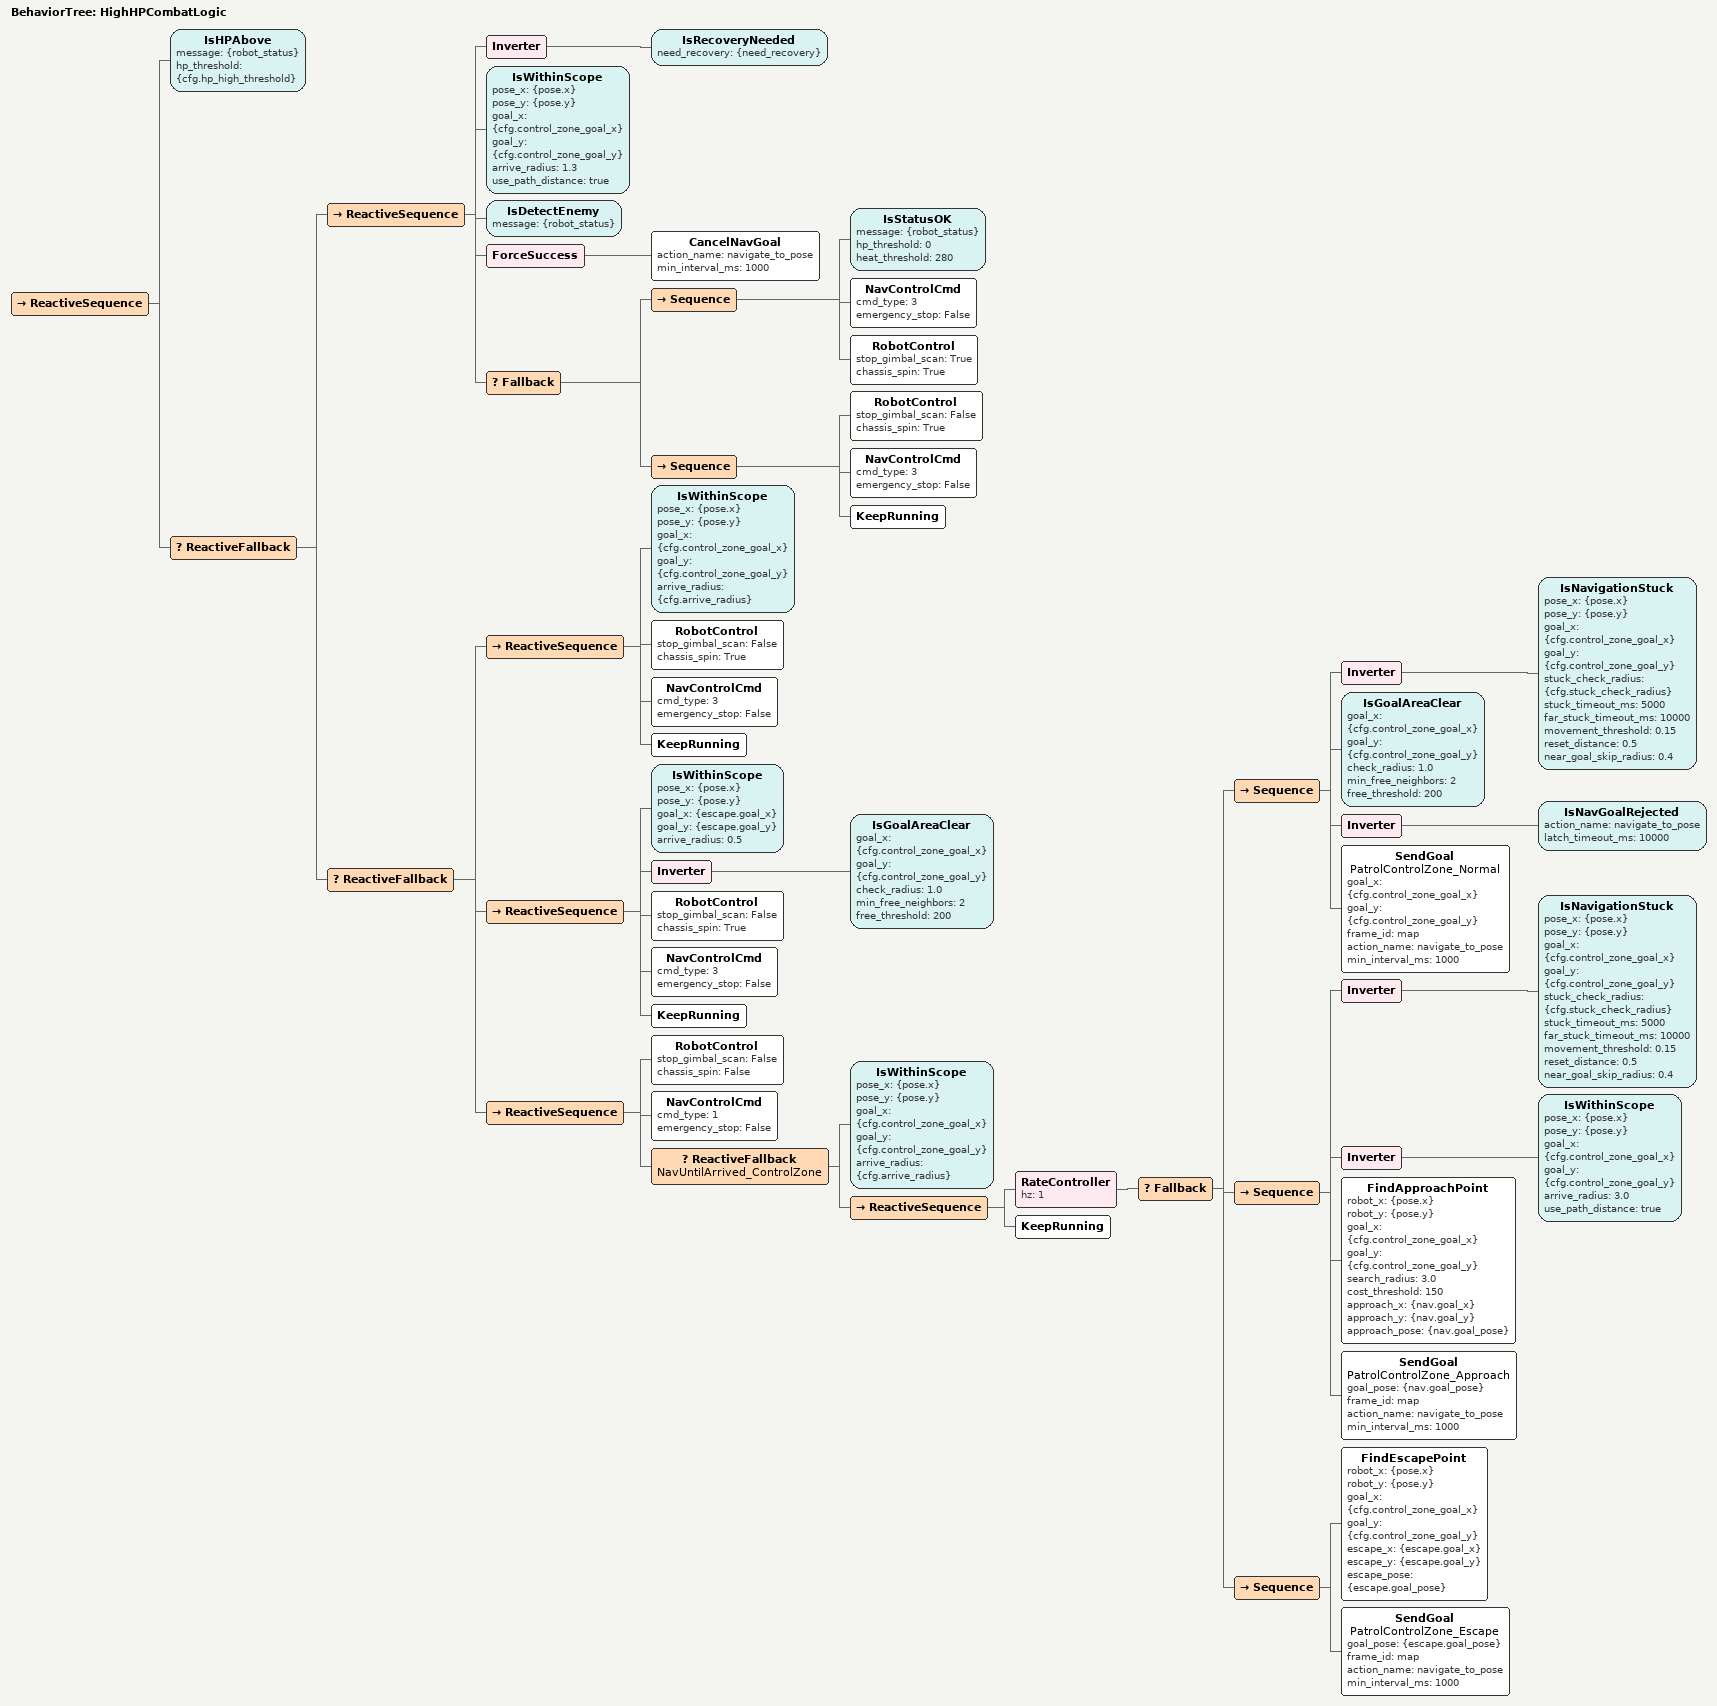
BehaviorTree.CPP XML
<root BTCPP_format="4">
  <BehaviorTree ID="HighHPCombatLogic">
    <ReactiveSequence>
      <!-- 前置条件: 血量 ≥ cfg.hp_high_threshold 才进入高血量逻辑 -->
      <IsHPAbove message="{robot_status}" hp_threshold="{cfg.hp_high_threshold}"/>

      <ReactiveFallback>
        <ReactiveSequence>
          <!-- 门控1: 非回家模式（need_recovery=false），残血回家时不允许战斗 -->
          <Inverter>
            <IsRecoveryNeeded need_recovery="{need_recovery}"/>
          </Inverter>
          <!-- 门控2: 靠近控制区（路径距离≤2m），远途中不恋战 -->
          <IsWithinScope pose_x="{pose.x}" pose_y="{pose.y}"
                         goal_x="{cfg.control_zone_goal_x}" goal_y="{cfg.control_zone_goal_y}"
                         arrive_radius="1.3"
                         use_path_distance="true"/>
          <IsDetectEnemy message="{robot_status}"/>

          <!-- 检测到敌人后立即取消正在执行的Nav2导航目标，否则Nav2会继续驱动机器人移动 -->
          <ForceSuccess>
            <CancelNavGoal action_name="navigate_to_pose" min_interval_ms="1000"/>
          </ForceSuccess>

          <Fallback>
            <!-- A-1: 热量安全(≤280) → 刹车+原地，停云台扫描让自瞄接管，开小陀螺
                 说明: 机器人停止移动以最大化射击精度，
                       小陀螺提供被动防护减少受弹面积 -->
            <Sequence>
              <IsStatusOK message="{robot_status}"
                          hp_threshold="0"
                          heat_threshold="280"/>
              <NavControlCmd cmd_type="3" emergency_stop="False"/>
              <RobotControl stop_gimbal_scan="True"
                            chassis_spin="True"/>
            </Sequence>

            <!-- A-2: 热量过高(>280) → 暂停射击姿态，小幅闪避等冷却
                 说明: 热量超限继续射击会被裁判系统扣血,
                       此时利用闪避拉开距离、降低被命中率 -->
            <Sequence>
              <RobotControl stop_gimbal_scan="False"
                            chassis_spin="True"/>
              <NavControlCmd cmd_type="3" emergency_stop="False"/>
              <KeepRunning/>
            </Sequence>
          </Fallback>
        </ReactiveSequence>

        <ReactiveFallback>
          <!-- ─── B-1: 已到达控制区 → 站定搜敌 + 小陀螺防护 ─── -->
          <ReactiveSequence>
            <IsWithinScope pose_x="{pose.x}" pose_y="{pose.y}"
                           goal_x="{cfg.control_zone_goal_x}" goal_y="{cfg.control_zone_goal_y}"
                           arrive_radius="{cfg.arrive_radius}"/>
            <RobotControl stop_gimbal_scan="False" chassis_spin="True"/>
            <NavControlCmd cmd_type="3" emergency_stop="False"/>
            <KeepRunning/>
          </ReactiveSequence>

          <ReactiveSequence>
            <IsWithinScope pose_x="{pose.x}" pose_y="{pose.y}"
                           goal_x="{escape.goal_x}" goal_y="{escape.goal_y}"
                           arrive_radius="0.5"/>
            <Inverter>
              <IsGoalAreaClear goal_x="{cfg.control_zone_goal_x}"
                               goal_y="{cfg.control_zone_goal_y}"
                               check_radius="1.0"
                               min_free_neighbors="2"
                               free_threshold="200"/>
            </Inverter>
            <RobotControl stop_gimbal_scan="False" chassis_spin="True"/>
            <NavControlCmd cmd_type="3" emergency_stop="False"/>
            <KeepRunning/>
          </ReactiveSequence>

          <!-- ─── B-3: 未到达 → 导航前往控制区 ─── -->
          <ReactiveSequence>
            <RobotControl stop_gimbal_scan="False" chassis_spin="False"/>
            <NavControlCmd cmd_type="1" emergency_stop="False"/>
            <ReactiveFallback name="NavUntilArrived_ControlZone">
              <IsWithinScope pose_x="{pose.x}" pose_y="{pose.y}" goal_x="{cfg.control_zone_goal_x}" goal_y="{cfg.control_zone_goal_y}" arrive_radius="{cfg.arrive_radius}"/>
              <ReactiveSequence>
                <RateController hz="1">
                  <Fallback>
                    <!-- 1) 未卡住+目标可通行+Nav2未拒绝 → 正常前往控制区 -->
                    <Sequence>
                      <Inverter>
                        <IsNavigationStuck pose_x="{pose.x}" pose_y="{pose.y}"
                                           goal_x="{cfg.control_zone_goal_x}"
                                           goal_y="{cfg.control_zone_goal_y}"
                                           stuck_check_radius="{cfg.stuck_check_radius}"
                                           stuck_timeout_ms="5000"
                                           far_stuck_timeout_ms="10000"
                                           movement_threshold="0.15"
                                           reset_distance="0.5"
                                           near_goal_skip_radius="0.4"/>
                      </Inverter>
                      <IsGoalAreaClear goal_x="{cfg.control_zone_goal_x}"
                                       goal_y="{cfg.control_zone_goal_y}"
                                       check_radius="1.0"
                                       min_free_neighbors="2"
                                       free_threshold="200"/>
                      <Inverter>
                        <IsNavGoalRejected action_name="navigate_to_pose"
                                           latch_timeout_ms="10000"/>
                      </Inverter>
                      <SendGoal name="PatrolControlZone_Normal"
                                goal_x="{cfg.control_zone_goal_x}"
                                goal_y="{cfg.control_zone_goal_y}"
                                frame_id="map"
                                action_name="navigate_to_pose" min_interval_ms="1000"/>
                    </Sequence>
                    <!-- 2) 未卡住+远距(>4.5m路径)+目标被阻 → 接近点 -->
                    <Sequence>
                      <Inverter>
                        <IsNavigationStuck pose_x="{pose.x}" pose_y="{pose.y}"
                                           goal_x="{cfg.control_zone_goal_x}"
                                           goal_y="{cfg.control_zone_goal_y}"
                                           stuck_check_radius="{cfg.stuck_check_radius}"
                                           stuck_timeout_ms="5000"
                                           far_stuck_timeout_ms="10000"
                                           movement_threshold="0.15"
                                           reset_distance="0.5"
                                           near_goal_skip_radius="0.4"/>
                      </Inverter>
                      <Inverter>
                        <IsWithinScope pose_x="{pose.x}" pose_y="{pose.y}"
                                       goal_x="{cfg.control_zone_goal_x}"
                                       goal_y="{cfg.control_zone_goal_y}"
                                       arrive_radius="3.0"
                                       use_path_distance="true"/>
                      </Inverter>
                      <FindApproachPoint robot_x="{pose.x}" robot_y="{pose.y}"
                                         goal_x="{cfg.control_zone_goal_x}"
                                         goal_y="{cfg.control_zone_goal_y}"
                                         search_radius="3.0"
                                         cost_threshold="150"
                                         approach_x="{nav.goal_x}"
                                         approach_y="{nav.goal_y}"
                                         approach_pose="{nav.goal_pose}"/>
                      <SendGoal name="PatrolControlZone_Approach"
                                goal_pose="{nav.goal_pose}"
                                frame_id="map"
                                action_name="navigate_to_pose" min_interval_ms="1000"/>
                    </Sequence>
                    <!-- 3) 兜底：卡住/近距被阻/Nav2拒绝 → 脱困点(单实例，避免多点竞争) -->
                    <Sequence>
                      <FindEscapePoint robot_x="{pose.x}" robot_y="{pose.y}"
                                       goal_x="{cfg.control_zone_goal_x}"
                                       goal_y="{cfg.control_zone_goal_y}"
                                       escape_x="{escape.goal_x}"
                                       escape_y="{escape.goal_y}"
                                       escape_pose="{escape.goal_pose}"/>
                      <SendGoal name="PatrolControlZone_Escape"
                                goal_pose="{escape.goal_pose}"
                                frame_id="map"
                                action_name="navigate_to_pose" min_interval_ms="1000"/>
                    </Sequence>
                  </Fallback>
                </RateController>
                <KeepRunning/>
              </ReactiveSequence>
            </ReactiveFallback>
          </ReactiveSequence>
        </ReactiveFallback>

      </ReactiveFallback>
    </ReactiveSequence>
  </BehaviorTree>
</root>
